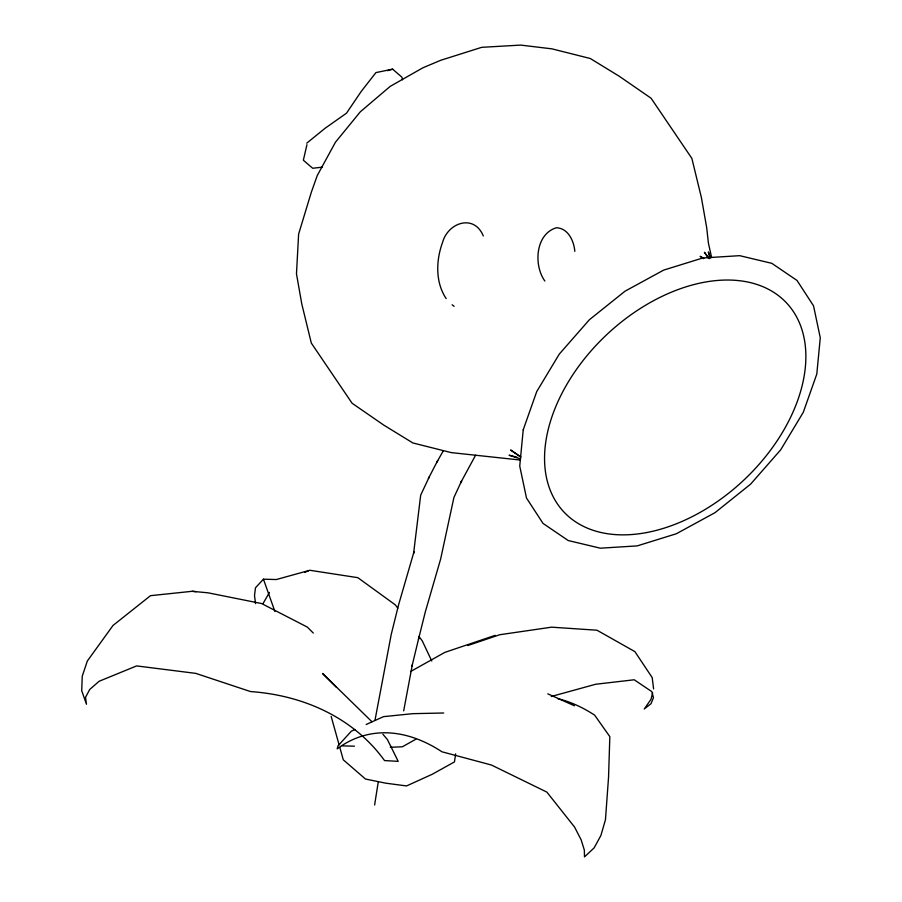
<?xml version="1.0" encoding="UTF-8"?>
<svg xmlns="http://www.w3.org/2000/svg" width="902" height="902" viewBox="0 0 902 902"><rect width="100%" height="100%" fill="white"/><g stroke="black" fill="none" stroke-linecap="round" stroke-linejoin="round"><path stroke-width="1.35" d="M455.657 753.846L454.45 761.919L432.216 774.277L406.554 785.935L385.853 783.195L365.468 779.035L343.279 759.8L339.874 747.589M374.973 720.337L391.231 634.433L398.537 605.005L414.052 551.539L413.59 553.433L420.682 495.164L429.42 476.549M403.679 710.866L412.349 664.684M306.951 144.681L303.354 160.218L312.667 168.257L322.465 167.152M411.943 666.375L418.889 637.613M418.46 639.405L425.282 611.996L440.661 558.958L453.92 497.487L461.598 480.924L460.584 482.897L475.591 455.206M652.642 692.804L651.018 699.298L644.253 708.983L650.996 703.718L653.454 697.72L651.842 691.654L634.219 679.781L595.692 684.246L551.257 696.491M436.692 462.489L443.175 451.011M428.405 478.522L437.718 460.505M263.136 603.382L269.427 592.456M397.838 608.23L395.313 604.859L357.835 577.675L309.803 570.267L276.305 579.535L263.44 579.185L255.48 587.8L254.511 595.568L255.548 603.607M306.714 143.192L325.171 128.208L346.503 113.178L361.228 91.429L375.92 72.6L392.618 69.15L401.931 77.189L402.529 79.816M410.534 671.55L444.844 652.383L495.164 635.346M415.833 739.257L402.348 746.788L390.295 747.273M355.027 729.526L351.318 731.206L338.081 745.762L337.213 748.829A234.17 133.71 76.5 0 1 441.935 751.783L491.421 765.02L546.86 792.103L574.608 827.123L581.181 839.909L584.349 850.124L584.485 856.9L594.17 847.857L600.901 835.455L605.456 819.738L608.546 777.31L609.831 736.641L594.655 715.173A234.17 133.71 76.5 0 0 557.853 698.678M366.178 724.486L383.508 716.65L412.733 713.674L443.683 712.997M304.605 572.443L308.507 570.808M467.912 645.494L499.697 634.737L551.596 627.172L596.989 630.216L634.895 651.627L652.18 677.582L653.612 688.914M387.556 70.672L392.618 69.15M196.377 591.656A234.17 186.207 -30.2 0 0 192.103 591.306L150.51 595.67L113.043 625.424L87.325 661.031L82.24 676.229L81.721 690.718L86.468 704.259L85.532 697.325L89.726 689.466L99.119 681.269L136.619 665.913L195.768 673.377L250.485 691.552A234.17 186.207 -30.2 0 1 384.523 760.566L398.199 761.367L387.42 739.561L382.91 734.273M342.174 745.864L354.452 746.179M520.499 460.054L451.248 452.612L412.879 442.961L383.778 425.113L352.084 403.239L311.314 343.076L301.798 303.997L296.476 273.858L298.618 234.103L311.291 192.351L317.233 175.597L335.465 142.2L360.349 111.769L390.194 86.378L422.948 67.763L440.762 60.276L481.724 47.321L520.725 45.1L551.911 48.843L590.28 58.506L619.392 76.343L651.086 98.228L691.857 158.38L701.373 197.47L706.683 227.608L708.397 243.055L711.52 257.036M192.103 591.306L208.114 592.828L261.603 603.551L307.323 627.093L313.298 633.046M516.891 457.179L509.066 455.206L520.522 458.949M547.785 693.83L574.439 705.781M703.819 258.322L700.132 256.326L703.504 258.649M520.634 456.863L510.6 449.985L520.871 457.077M452.161 304.786L454.123 306.342M371.917 721.713L322.6 673.523L336.536 687.425M709.322 258.682L704.417 252.278L708.284 258.096M418.9 636.384L422.271 640.882L431.776 661.031M544.864 281.041C533.51 265.346 535.303 234.058 556.399 227.755C568.17 228.15 573.965 241.082 574.822 251.32M483.303 235.941C474.114 213.65 448.068 222.49 442.6 242.288C435.993 260.227 435.181 282.191 446.163 298.573M710.72 258.062L708.352 251.917L709.648 257.228M274.918 611.5L263.44 579.185M331.158 716.413L339.118 744.883M374.634 804.99A1738.086 923.276 79.7 0 1 378.333 781.617M523.228 429.792L519.744 466.097L526.497 498.039L543.027 523.419L568.215 540.535L600.337 548.19L637.207 545.89L676.32 533.77L714.993 512.674L750.611 484.148L780.726 449.782L803.299 412.282L816.795 374.071L820.279 337.765L813.525 305.823L796.996 280.432L771.808 263.328L739.685 255.672L702.816 257.972L663.703 270.093L625.03 291.188L589.412 319.714L559.296 354.08L536.724 391.581L523.228 429.792M646.711 532.541A152.709 99.942 -43.2 0 0 799.905 323.965A152.709 99.942 -43.2 0 0 579.005 365.896A152.709 99.942 -43.2 0 0 646.711 532.541"/></g></svg>
